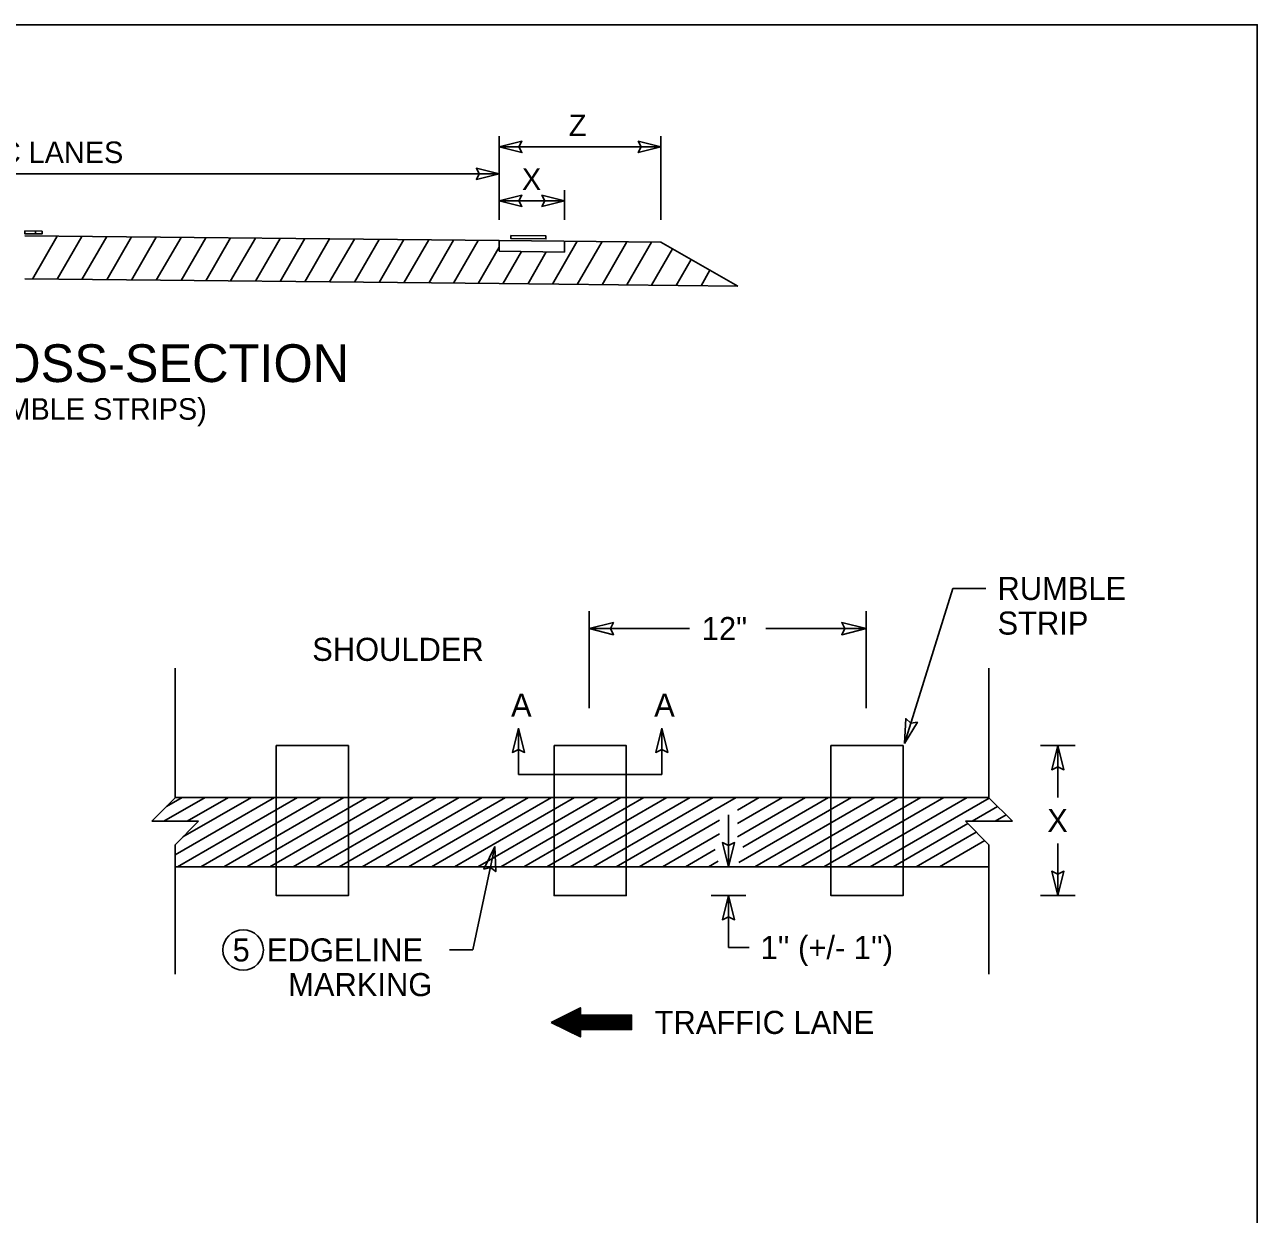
# Model space of a CAD drawing. Extents: x -5 to 1007, y -2 to 1000.
# Drawn here: x 27.46 to 41.29, y 11.64 to 24.99 of the extents above; entities that cross this region are included whole.
import ezdxf

# ---------------------------------------------------------------- set-up
doc = ezdxf.new("R2010")
doc.units = 0
doc.layers.add('Level 1', color=7, linetype='Continuous')

msp = doc.modelspace()

# ---------------------------------------------------------------- linework, layer by layer
at = {"layer": 'Level 1'}
for p, q in [((32.781, 22.803), (32.781, 23.741)), ((34.596, 22.803), (34.596, 23.741)), ((32.781, 23.62), (34.596, 23.62)), ((22.133, 23.317), (32.781, 23.317)), ((33.514, 22.803), (33.514, 23.136)), ((33.514, 23.015), (32.781, 23.015)), ((27.457, 22.622), (32.781, 22.569)), ((27.544, 22.137), (27.822, 22.618)), ((27.579, 22.675), (27.579, 22.645)), ((27.822, 22.134), (28.1, 22.615)), ((28.1, 22.131), (28.378, 22.613)), ((28.378, 22.129), (28.656, 22.61)), ((28.656, 22.126), (28.934, 22.607)), ((28.934, 22.123), (29.211, 22.604)), ((29.211, 22.12), (29.489, 22.601)), ((29.489, 22.117), (29.767, 22.599)), ((29.767, 22.115), (30.045, 22.596)), ((30.045, 22.112), (30.323, 22.593)), ((30.323, 22.109), (30.601, 22.59)), ((30.601, 22.106), (30.878, 22.588)), ((30.878, 22.104), (31.156, 22.585)), ((31.156, 22.101), (31.434, 22.582)), ((31.434, 22.098), (31.712, 22.579)), ((31.712, 22.095), (31.99, 22.576)), ((31.99, 22.092), (32.268, 22.574)), ((32.268, 22.09), (32.545, 22.571)), ((32.781, 22.569), (34.596, 22.55)), ((32.781, 22.569), (32.781, 22.448)), ((33.379, 22.079), (33.657, 22.56)), ((33.514, 22.561), (33.514, 22.44)), ((33.657, 22.076), (33.935, 22.557)), ((33.935, 22.073), (34.212, 22.554)), ((34.212, 22.07), (34.49, 22.551)), ((34.596, 22.55), (35.458, 22.058)), ((32.545, 22.087), (32.781, 22.494)), ((33.514, 22.44), (32.781, 22.448)), ((32.823, 22.084), (33.032, 22.445)), ((33.101, 22.081), (33.309, 22.442)), ((34.49, 22.067), (34.726, 22.476)), ((34.768, 22.065), (34.936, 22.356)), ((27.457, 22.138), (32.781, 22.085)), ((35.046, 22.062), (35.146, 22.236)), ((32.781, 22.085), (35.458, 22.058)), ((37.327, 16.925), (37.87, 18.665)), ((37.872, 18.665), (38.242, 18.665)), ((33.792, 17.321), (33.792, 18.409)), ((36.897, 17.321), (36.897, 18.409)), ((33.792, 18.214), (34.915, 18.214)), ((35.774, 18.214), (36.897, 18.214)), ((29.146, 17.771), (29.146, 16.316)), ((38.276, 17.771), (38.276, 16.316)), ((32.998, 17.096), (32.998, 16.578)), ((34.605, 17.096), (34.605, 16.578)), ((38.855, 16.902), (39.243, 16.902)), ((39.049, 16.902), (39.049, 16.319)), ((32.998, 16.578), (34.605, 16.578)), ((29.146, 16.316), (28.883, 16.053)), ((29.02, 16.053), (29.483, 16.319)), ((29.049, 16.219), (29.224, 16.319)), ((38.276, 16.319), (29.146, 16.319)), ((29.146, 15.677), (30.26, 16.319)), ((29.173, 15.542), (30.519, 16.319)), ((29.233, 15.876), (30.001, 16.319)), ((29.279, 16.053), (29.742, 16.319)), ((29.432, 15.542), (30.778, 16.319)), ((29.691, 15.542), (31.037, 16.319)), ((29.95, 15.542), (31.296, 16.319)), ((30.209, 15.542), (31.555, 16.319)), ((30.468, 15.542), (31.814, 16.319)), ((30.727, 15.542), (32.073, 16.319)), ((30.986, 15.542), (32.332, 16.319)), ((31.245, 15.542), (32.591, 16.319)), ((31.504, 15.542), (32.85, 16.319)), ((31.763, 15.542), (33.109, 16.319)), ((32.022, 15.542), (33.368, 16.319)), ((32.281, 15.542), (33.627, 16.319)), ((32.54, 15.542), (33.886, 16.319)), ((32.799, 15.542), (34.145, 16.319)), ((33.058, 15.542), (34.404, 16.319)), ((33.317, 15.542), (34.663, 16.319)), ((33.576, 15.542), (34.922, 16.319)), ((33.835, 15.542), (35.181, 16.319)), ((34.094, 15.542), (35.44, 16.319)), ((35.454, 16.178), (35.699, 16.319)), ((35.454, 16.029), (35.958, 16.319)), ((35.454, 15.879), (36.217, 16.319)), ((35.469, 15.589), (36.735, 16.319)), ((35.513, 15.763), (36.476, 16.319)), ((35.648, 15.542), (36.994, 16.319)), ((35.907, 15.542), (37.253, 16.319)), ((36.166, 15.542), (37.512, 16.319)), ((36.425, 15.542), (37.771, 16.319)), ((36.684, 15.542), (38.03, 16.319)), ((36.943, 15.542), (38.278, 16.313)), ((38.086, 16.053), (38.373, 16.219)), ((38.276, 16.316), (38.539, 16.053)), ((28.883, 16.053), (29.409, 16.053)), ((29.409, 16.053), (29.146, 15.789)), ((34.353, 15.542), (35.254, 16.063)), ((35.354, 16.125), (35.354, 15.542)), ((38.539, 16.053), (38.012, 16.053)), ((38.012, 16.053), (38.276, 15.789)), ((38.345, 16.053), (38.468, 16.124)), ((34.612, 15.542), (35.254, 15.913)), ((37.202, 15.542), (38.039, 16.026)), ((37.461, 15.542), (38.134, 15.931)), ((29.146, 15.789), (29.146, 14.335)), ((32.732, 15.768), (32.484, 14.608)), ((37.72, 15.542), (38.229, 15.836)), ((38.276, 15.789), (38.276, 14.335)), ((39.049, 15.801), (39.049, 15.219)), ((34.871, 15.542), (35.203, 15.734)), ((29.146, 15.542), (38.264, 15.542)), ((35.13, 15.542), (35.236, 15.604)), ((35.16, 15.219), (35.549, 15.219)), ((35.354, 15.219), (35.354, 14.636)), ((38.855, 15.219), (39.243, 15.219)), ((32.484, 14.608), (32.225, 14.608)), ((35.354, 14.636), (35.584, 14.636))]:
    msp.add_line(p, q, dxfattribs=at)
for points in [[(-2.713, -1.709), (41.287, -1.709), (41.287, 24.991), (-2.713, 24.991)], [(32.781, 23.62), (33.035, 23.556), (33.003, 23.62), (33.035, 23.683)], [(34.596, 23.62), (34.341, 23.683), (34.373, 23.62), (34.341, 23.556)], [(32.781, 23.317), (32.526, 23.381), (32.558, 23.317), (32.526, 23.254)], [(32.781, 23.015), (33.035, 22.951), (33.003, 23.015), (33.035, 23.078)], [(33.514, 23.015), (33.26, 23.078), (33.292, 23.015), (33.26, 22.951)], [(27.457, 22.676), (27.653, 22.674), (27.653, 22.644), (27.457, 22.646)], [(32.913, 22.624), (33.306, 22.62), (33.305, 22.588), (32.913, 22.591)], [(33.792, 18.214), (34.063, 18.282), (34.029, 18.214), (34.063, 18.146)], [(36.897, 18.214), (36.625, 18.146), (36.659, 18.214), (36.625, 18.282)], [(37.327, 16.925), (37.343, 17.204), (37.398, 17.152), (37.473, 17.164)], [(32.998, 17.096), (33.066, 16.824), (32.998, 16.858), (32.93, 16.824)], [(34.605, 17.096), (34.673, 16.824), (34.605, 16.858), (34.537, 16.824)], [(30.28, 16.902), (31.089, 16.902), (31.089, 15.219), (30.28, 15.219)], [(33.397, 16.902), (34.206, 16.902), (34.206, 15.219), (33.397, 15.219)], [(36.503, 16.902), (37.312, 16.902), (37.312, 15.219), (36.503, 15.219)], [(39.049, 16.902), (39.117, 16.63), (39.049, 16.664), (38.981, 16.63)], [(32.732, 15.768), (32.609, 15.516), (32.682, 15.535), (32.742, 15.488)], [(35.354, 15.542), (35.286, 15.814), (35.354, 15.78), (35.422, 15.814)], [(39.049, 15.219), (38.981, 15.491), (39.049, 15.457), (39.117, 15.491)], [(35.354, 15.219), (35.422, 14.947), (35.354, 14.981), (35.286, 14.947)], [(33.365, 13.795), (33.693, 13.632), (33.693, 13.714), (34.266, 13.714), (34.266, 13.877), (33.693, 13.877), (33.693, 13.959)]]:
    msp.add_lwpolyline(points, close=True, dxfattribs=at)
for points in [[(33.44, 13.832), (34.266, 13.832)], [(33.456, 13.841), (34.266, 13.841)], [(33.473, 13.849), (34.266, 13.849)], [(33.489, 13.857), (34.266, 13.857)], [(33.505, 13.865), (34.266, 13.865)], [(33.522, 13.873), (34.266, 13.873)], [(33.538, 13.882), (33.693, 13.882)], [(33.554, 13.89), (33.693, 13.89)], [(33.554, 13.89), (33.693, 13.89)], [(33.571, 13.898), (33.693, 13.898)], [(33.587, 13.906), (33.693, 13.906)], [(33.603, 13.914), (33.693, 13.914)], [(33.619, 13.923), (33.693, 13.923)], [(33.636, 13.931), (33.693, 13.931)], [(33.652, 13.939), (33.693, 13.939)], [(33.669, 13.947), (33.693, 13.947)], [(33.685, 13.955), (33.693, 13.955)], [(33.372, 13.792), (34.266, 13.792)], [(33.375, 13.8), (34.266, 13.8)], [(33.388, 13.783), (34.266, 13.783)], [(33.388, 13.783), (34.266, 13.783)], [(33.391, 13.808), (34.266, 13.808)], [(33.405, 13.775), (34.266, 13.775)], [(33.407, 13.816), (34.266, 13.816)], [(33.421, 13.767), (34.266, 13.767)], [(33.424, 13.824), (34.266, 13.824)], [(33.438, 13.759), (34.266, 13.759)], [(33.454, 13.751), (34.266, 13.751)], [(33.471, 13.742), (34.266, 13.742)], [(33.487, 13.734), (34.266, 13.734)], [(33.504, 13.726), (34.266, 13.726)], [(33.52, 13.718), (34.266, 13.718)], [(33.528, 13.714), (34.266, 13.714)], [(33.545, 13.706), (33.693, 13.706)], [(33.561, 13.697), (33.693, 13.697)], [(33.578, 13.689), (33.693, 13.689)], [(33.594, 13.681), (33.693, 13.681)], [(33.61, 13.673), (33.693, 13.673)], [(33.627, 13.665), (33.693, 13.665)], [(33.643, 13.656), (33.693, 13.656)], [(33.66, 13.648), (33.693, 13.648)], [(33.676, 13.64), (33.693, 13.64)], [(33.692, 13.632), (33.693, 13.632)]]:
    msp.add_lwpolyline(points, dxfattribs=at)
msp.add_circle((29.908, 14.608), 0.227, dxfattribs=at)

# ---------------------------------------------------------------- texts
for s, height, p in [('Z', 0.242, (33.562, 23.741)), ('TRAFFIC LANES', 0.242, (26.046, 23.438)), ('X', 0.242, (33.036, 23.136)), ('PAVEMENT CROSS-SECTION', 0.4235, (23.105, 20.981)), ('(FOR EDGELINE RUMBLE STRIPS)', 0.242, (24.178, 20.558)), ('RUMBLE', 0.259, (38.372, 18.535)), ('STRIP', 0.259, (38.372, 18.147)), ('12"', 0.259, (35.054, 18.085)), ('SHOULDER', 0.259, (30.683, 17.852)), ('A', 0.259, (32.914, 17.226)), ('A', 0.259, (34.52, 17.226)), ('X', 0.259, (38.93, 15.931)), ('5', 0.259, (29.79, 14.479)), ('EDGELINE', 0.259, (30.175, 14.479)), ("1'' (+/- 1'')", 0.25901, (35.713, 14.506)), ('MARKING', 0.259, (30.414, 14.09)), ('TRAFFIC LANE', 0.25901, (34.525, 13.666))]:
    msp.add_text(s, height=height, dxfattribs=at).set_placement(p)

doc.saveas('drawing.dxf')
